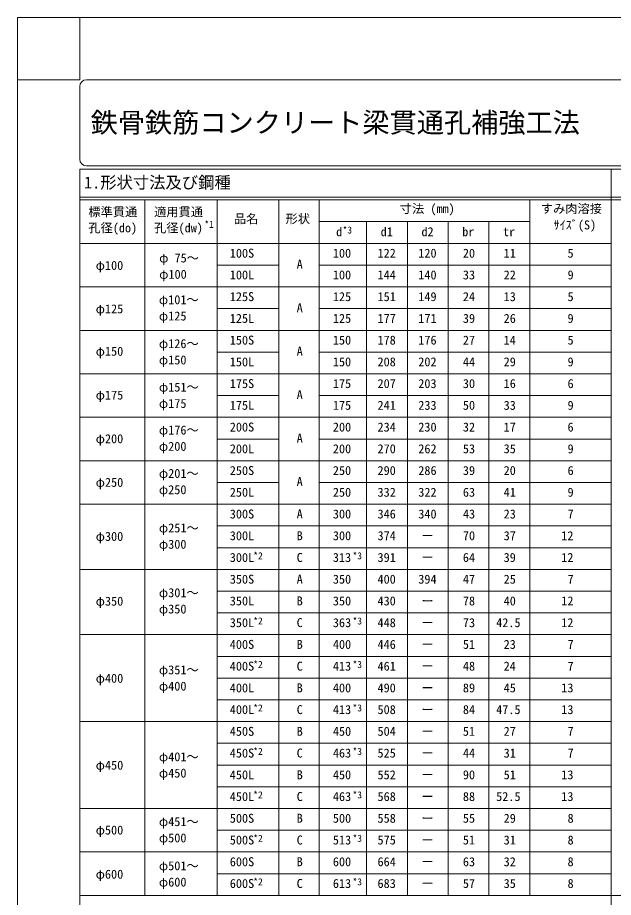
# Model space of a CAD drawing. Units: millimetres, scale not verified. Extents: x -5554 to 1990, y -5428 to 5334.
# Drawn here: x -5554 to -3362, y 2096 to 5334 of the extents above; entities that cross this region are included whole.
import ezdxf
from ezdxf.enums import TextEntityAlignment as Align

# ---------------------------------------------------------------- set-up
doc = ezdxf.new("R2010")
doc.units = ezdxf.units.MM
doc.header["$LTSCALE"] = 5
for name, color, linetype, lineweight in [('0-2_2', 7, 'Continuous', 18), ('0-3_5', 7, 'Continuous', 18), ('0-6_6', 7, 'Continuous', 18), ('0-7_waku', 7, 'Continuous', 18), ('8-3_DEFPOINTS', 7, 'Continuous', 18), ('8-9_0', 7, 'Continuous', 18)]:
    doc.layers.add(name, color=color, linetype=linetype, lineweight=lineweight)
doc.layers.add('8-7_MOJI', color=7, linetype='Continuous')
doc.layers.add('8-8_MOJI___1', color=7, linetype='Continuous')
doc.styles.add('ＭＳ ゴシック', font='')
doc.styles.get('ＭＳ ゴシック').set_extended_font_data('MS Gothic')

msp = doc.modelspace()

# ---------------------------------------------------------------- linework, layer by layer
at = {"layer": '0-3_5'}
msp.add_solid([(1761.342, 2102.852), (-5325.258, 2102.852), (-5325.258, 2102.852)], dxfattribs=at)
at = {"layer": '0-6_6'}
msp.add_line((-5553.858, 5334), (-5553.858, 0), dxfattribs=at)
at = {"layer": '0-7_waku'}
for p, q in [((-5299.858, 5105.4), (1735.942, 5105.4)), ((-5325.258, 4813.3), (-5325.258, 5080)), ((-5325.258, 4776.376), (1761.342, 4776.376)), ((-5325.258, 228.6), (-5325.258, 4776.376)), ((1735.942, 4787.9), (-5299.858, 4787.9)), ((-4592.182, 2102.852), (-4592.182, 4662.852))]:
    msp.add_line(p, q, dxfattribs=at)
for centre, start, end in [((-5299.858, 5080), 90, 180), ((-5299.858, 4813.3), 180, 270)]:
    msp.add_arc(centre, 25.4, start, end, dxfattribs=at)
at = {"layer": '8-3_DEFPOINTS'}
for p, q in [((-5553.858, 5334), (1989.942, 5334)), ((-5553.858, 5334), (-5553.858, 0)), ((-5325.258, 5334), (-5325.258, 5105.4)), ((-5553.858, 5105.4), (-5325.258, 5105.4))]:
    msp.add_line(p, q, dxfattribs=at)
at = {"layer": '8-9_0'}
for p, q in [((-3369.67, 228.6), (-3369.67, 4776.376)), ((1761.342, 4672.852), (-5325.258, 4672.852)), ((1761.342, 4662.852), (-5325.258, 4662.852)), ((-5085.258, 2102.852), (-5085.258, 4662.852)), ((-4819.67, 2102.852), (-4819.67, 4662.852)), ((-4444.67, 2102.852), (-4444.67, 4662.852)), ((-3669.67, 2102.852), (-3669.67, 4662.852)), ((-3669.67, 4582.852), (-4444.67, 4582.852)), ((-4269.67, 2102.852), (-4269.67, 4582.852)), ((-4119.67, 2102.852), (-4119.67, 4582.852)), ((-3969.67, 2102.852), (-3969.67, 4582.852)), ((-3819.67, 2102.852), (-3819.67, 4582.852)), ((-3369.67, 4502.852), (-5325.258, 4502.852)), ((-4592.182, 4422.852), (-4819.67, 4422.852)), ((-3369.67, 4422.852), (-4444.67, 4422.852)), ((-3369.67, 4342.852), (-5325.258, 4342.852)), ((-4592.182, 4262.852), (-4819.67, 4262.852)), ((-3369.67, 4262.852), (-4444.67, 4262.852)), ((-3369.67, 4182.852), (-5325.258, 4182.852)), ((-4592.182, 4102.852), (-4819.67, 4102.852)), ((-4592.182, 4102.852), (-4819.67, 4102.852)), ((-3369.67, 4102.852), (-4444.67, 4102.852)), ((-3369.67, 4022.852), (-5325.258, 4022.852)), ((-4592.182, 3942.852), (-4819.67, 3942.852)), ((-3369.67, 3942.852), (-4444.67, 3942.852)), ((-3369.67, 3862.852), (-5325.258, 3862.852)), ((-4592.182, 3782.852), (-4819.67, 3782.852)), ((-3369.67, 3782.852), (-4444.67, 3782.852)), ((-3369.67, 3702.852), (-5325.258, 3702.852)), ((-4592.182, 3622.852), (-4819.67, 3622.852)), ((-3369.67, 3622.852), (-4444.67, 3622.852)), ((-3369.67, 3542.852), (-5325.258, 3542.852)), ((-3369.67, 3462.852), (-4819.67, 3462.852)), ((-3369.67, 3382.852), (-4819.67, 3382.852)), ((-3369.67, 3302.852), (-5325.258, 3302.852)), ((-3369.67, 3302.852), (-4819.67, 3302.852)), ((-3369.67, 3302.852), (-4819.67, 3302.852)), ((-3369.67, 3222.852), (-4819.67, 3222.852)), ((-3369.67, 3222.852), (-4819.67, 3222.852)), ((-3369.67, 3142.852), (-4819.67, 3142.852)), ((-3369.67, 3142.852), (-4819.67, 3142.852)), ((-3369.67, 3062.852), (-5325.258, 3062.852)), ((-3369.67, 2982.852), (-4819.67, 2982.852)), ((-3369.67, 2902.852), (-4819.67, 2902.852)), ((-3369.67, 2822.852), (-4819.67, 2822.852)), ((-3369.67, 2742.852), (-5325.258, 2742.852)), ((-3369.67, 2662.852), (-4819.67, 2662.852)), ((-3369.67, 2582.852), (-4819.67, 2582.852)), ((-3369.67, 2502.852), (-4819.67, 2502.852)), ((-3369.67, 2422.852), (-5325.258, 2422.852)), ((-3369.67, 2342.852), (-4819.67, 2342.852)), ((-3369.67, 2262.852), (-5325.258, 2262.852)), ((-3369.67, 2182.852), (-4819.67, 2182.852)), ((-3369.67, 2102.852), (-5325.258, 2102.852)), ((1761.342, 2102.852), (-3369.67, 2102.852))]:
    msp.add_line(p, q, dxfattribs=at)

# ---------------------------------------------------------------- texts
at = {"layer": '0-2_2', "style": 'ＭＳ ゴシック'}
msp.add_text('鉄骨鉄筋コンクリート梁貫通孔補強工法', height=73.31, dxfattribs=at).set_placement((-5285.143, 4889.015), align=Align.BOTTOM_LEFT)
at = {"layer": '0-3_5', "style": 'ＭＳ ゴシック'}
for s, height, p in [('適用貫通', 32.99, (-5051.773, 4592.763)), ('寸法 (mm)', 32.99, (-4147.713, 4604.408)), ('すみ肉溶接', 32.99, (-3628.889, 4604.408)), ('品名', 32.99, (-4758.112, 4567.249)), ('形状', 32.99, (-4567.965, 4567.249)), ('孔径(do)', 32.99, (-5293.665, 4533.569)), ('孔径(dw)', 32.99, (-5051.773, 4533.569)), ('*3', 25.66, (-4358.061, 4531.454)), ('ｻｲｽﾞ(S)', 32.99, (-3582.418, 4544.408)), ('d', 32.99, (-4381.975, 4519.454)), ('d1', 32.99, (-4218.05, 4519.454)), ('d2', 32.99, (-4068.05, 4519.454)), ('br', 32.99, (-3918.05, 4519.454)), ('tr', 32.99, (-3768.05, 4519.454))]:
    msp.add_text(s, height=height, dxfattribs=at).set_placement(p, align=Align.BOTTOM_LEFT)
at = {"layer": '8-7_MOJI', "style": 'ＭＳ ゴシック'}
msp.add_text('1.形状寸法及び鋼種', height=43.99, dxfattribs=at).set_placement((-5309.637, 4691.821), align=Align.BOTTOM_LEFT)
at = {"layer": '8-8_MOJI___1', "style": 'ＭＳ ゴシック'}
for s, height, p in [('標準貫通', 32.99, (-5293.665, 4592.763)), ('*1', 25.66, (-4866.609, 4552.376)), ('100S', 32.99, (-4773.171, 4440.493)), ('100', 32.99, (-4393.916, 4440.493)), ('122', 32.99, (-4229.648, 4440.493)), ('120', 32.99, (-4079.648, 4440.493)), ('20', 32.99, (-3915.589, 4440.493)), ('11', 32.99, (-3765.589, 4440.493)), ('5', 32.99, (-3530.458, 4440.493)), ('φ100', 32.99, (-5266.568, 4395.504)), ('φ 75～', 32.99, (-5033.007, 4422.754)), ('A', 32.99, (-4527.057, 4399.664)), ('φ100', 32.99, (-5033.007, 4362.754)), ('100L', 32.99, (-4773.171, 4360.493)), ('100', 32.99, (-4393.916, 4360.493)), ('144', 32.99, (-4229.648, 4360.493)), ('140', 32.99, (-4079.648, 4360.493)), ('33', 32.99, (-3915.589, 4360.493)), ('22', 32.99, (-3765.589, 4360.493)), ('9', 32.99, (-3530.458, 4360.493)), ('φ101～', 32.99, (-5033.94, 4269.199)), ('125S', 32.99, (-4773.171, 4280.493)), ('125', 32.99, (-4393.916, 4280.493)), ('151', 32.99, (-4229.648, 4280.493)), ('149', 32.99, (-4079.648, 4280.493)), ('24', 32.99, (-3915.589, 4280.493)), ('13', 32.99, (-3765.589, 4280.493)), ('5', 32.99, (-3530.458, 4280.493)), ('φ125', 32.99, (-5266.568, 4235.492)), ('A', 32.99, (-4527.057, 4239.664)), ('φ125', 32.99, (-5033.94, 4209.199)), ('125L', 32.99, (-4773.171, 4200.493)), ('125', 32.99, (-4393.916, 4200.493)), ('177', 32.99, (-4229.648, 4200.493)), ('171', 32.99, (-4079.648, 4200.493)), ('39', 32.99, (-3915.589, 4200.493)), ('26', 32.99, (-3765.589, 4200.493)), ('9', 32.99, (-3530.458, 4200.493)), ('φ126～', 32.99, (-5033.94, 4107.519)), ('150S', 32.99, (-4773.171, 4120.493)), ('150', 32.99, (-4393.916, 4120.493)), ('178', 32.99, (-4229.648, 4120.493)), ('176', 32.99, (-4079.648, 4120.493)), ('27', 32.99, (-3915.589, 4120.493)), ('14', 32.99, (-3765.589, 4120.493)), ('5', 32.99, (-3530.458, 4120.493)), ('φ150', 32.99, (-5266.568, 4079.48)), ('A', 32.99, (-4527.057, 4079.664)), ('φ150', 32.99, (-5033.94, 4047.519)), ('150L', 32.99, (-4773.171, 4040.493)), ('150', 32.99, (-4393.916, 4040.493)), ('208', 32.99, (-4229.648, 4040.493)), ('202', 32.99, (-4079.648, 4040.493)), ('44', 32.99, (-3915.589, 4040.493)), ('29', 32.99, (-3765.589, 4040.493)), ('9', 32.99, (-3530.458, 4040.493)), ('φ151～', 32.99, (-5033.94, 3947.48)), ('175S', 32.99, (-4773.171, 3960.493)), ('175', 32.99, (-4393.916, 3960.493)), ('207', 32.99, (-4229.648, 3960.493)), ('203', 32.99, (-4079.648, 3960.493)), ('30', 32.99, (-3915.589, 3960.493)), ('16', 32.99, (-3765.589, 3960.493)), ('6', 32.99, (-3530.458, 3960.493)), ('φ175', 32.99, (-5266.568, 3918.225)), ('A', 32.99, (-4527.057, 3919.664)), ('φ175', 32.99, (-5033.94, 3887.48)), ('175L', 32.99, (-4773.171, 3880.493)), ('175', 32.99, (-4393.916, 3880.493)), ('241', 32.99, (-4229.648, 3880.493)), ('233', 32.99, (-4079.648, 3880.493)), ('50', 32.99, (-3915.589, 3880.493)), ('33', 32.99, (-3765.589, 3880.493)), ('9', 32.99, (-3530.458, 3880.493)), ('φ176～', 32.99, (-5033.94, 3789.479)), ('200S', 32.99, (-4773.171, 3800.493)), ('200', 32.99, (-4393.916, 3800.493)), ('234', 32.99, (-4229.648, 3800.493)), ('230', 32.99, (-4079.648, 3800.493)), ('32', 32.99, (-3915.589, 3800.493)), ('17', 32.99, (-3765.589, 3800.493)), ('6', 32.99, (-3530.458, 3800.493)), ('φ200', 32.99, (-5266.568, 3757.449)), ('A', 32.99, (-4527.057, 3759.664)), ('φ200', 32.99, (-5033.94, 3729.479)), ('200L', 32.99, (-4773.171, 3720.493)), ('200', 32.99, (-4393.916, 3720.493)), ('270', 32.99, (-4229.648, 3720.493)), ('262', 32.99, (-4079.648, 3720.493)), ('53', 32.99, (-3915.589, 3720.493)), ('35', 32.99, (-3765.589, 3720.493)), ('9', 32.99, (-3530.458, 3720.493)), ('φ201～', 32.99, (-5033.94, 3629.884)), ('250S', 32.99, (-4773.171, 3640.493)), ('250', 32.99, (-4393.916, 3640.493)), ('290', 32.99, (-4229.648, 3640.493)), ('286', 32.99, (-4079.648, 3640.493)), ('39', 32.99, (-3915.589, 3640.493)), ('20', 32.99, (-3765.589, 3640.493)), ('6', 32.99, (-3530.458, 3640.493)), ('φ250', 32.99, (-5266.568, 3596.985)), ('A', 32.99, (-4527.057, 3599.664)), ('φ250', 32.99, (-5033.94, 3569.884)), ('250L', 32.99, (-4773.171, 3560.493)), ('250', 32.99, (-4393.916, 3560.493)), ('332', 32.99, (-4229.648, 3560.493)), ('322', 32.99, (-4079.648, 3560.493)), ('63', 32.99, (-3915.589, 3560.493)), ('41', 32.99, (-3765.589, 3560.493)), ('9', 32.99, (-3530.458, 3560.493)), ('300S', 32.99, (-4773.171, 3480.493)), ('A', 32.99, (-4527.057, 3480.493)), ('300', 32.99, (-4393.916, 3480.493)), ('346', 32.99, (-4229.648, 3480.493)), ('340', 32.99, (-4079.648, 3480.493)), ('43', 32.99, (-3915.589, 3480.493)), ('23', 32.99, (-3765.589, 3480.493)), ('7', 32.99, (-3530.458, 3480.493)), ('φ251～', 32.99, (-5033.94, 3429.113)), ('φ300', 32.99, (-5266.568, 3397.963)), ('300L', 32.99, (-4773.171, 3400.493)), ('B', 32.99, (-4527.057, 3400.493)), ('300', 32.99, (-4393.916, 3400.493)), ('374', 32.99, (-4229.648, 3400.493)), ('70', 32.99, (-3915.589, 3400.493)), ('37', 32.99, (-3765.589, 3400.493)), ('12', 32.99, (-3553.664, 3400.493)), ('φ300', 32.99, (-5033.94, 3369.113)), ('ー', 32.99, (-4068.173, 3400.493)), ('*2', 25.66, (-4686.808, 3332.493)), ('*3', 25.66, (-4321.554, 3332.493)), ('300L', 32.99, (-4773.171, 3320.493)), ('C', 32.99, (-4527.057, 3320.493)), ('313', 32.99, (-4393.916, 3320.493)), ('391', 32.99, (-4229.648, 3320.493)), ('ー', 32.99, (-4068.173, 3320.493)), ('64', 32.99, (-3915.589, 3320.493)), ('39', 32.99, (-3765.589, 3320.493)), ('12', 32.99, (-3553.664, 3320.493)), ('350S', 32.99, (-4773.171, 3240.493)), ('A', 32.99, (-4527.057, 3240.493)), ('350', 32.99, (-4393.916, 3240.493)), ('400', 32.99, (-4229.648, 3240.493)), ('394', 32.99, (-4079.648, 3240.493)), ('47', 32.99, (-3915.589, 3240.493)), ('25', 32.99, (-3765.589, 3240.493)), ('7', 32.99, (-3530.458, 3240.493)), ('φ301～', 32.99, (-5033.94, 3190.731)), ('φ350', 32.99, (-5266.568, 3159.568)), ('350L', 32.99, (-4773.171, 3160.493)), ('B', 32.99, (-4527.057, 3160.493)), ('350', 32.99, (-4393.916, 3160.493)), ('430', 32.99, (-4229.648, 3160.493)), ('ー', 32.99, (-4068.173, 3160.493)), ('78', 32.99, (-3915.589, 3160.493)), ('40', 32.99, (-3765.589, 3160.493)), ('12', 32.99, (-3553.664, 3160.493)), ('φ350', 32.99, (-5033.94, 3130.731)), ('350L', 32.99, (-4773.171, 3080.493)), ('*2', 25.66, (-4686.808, 3092.493)), ('C', 32.99, (-4527.057, 3080.493)), ('363', 32.99, (-4393.916, 3080.493)), ('*3', 25.66, (-4321.554, 3092.493)), ('448', 32.99, (-4229.648, 3080.493)), ('ー', 32.99, (-4068.173, 3080.493)), ('73', 32.99, (-3915.589, 3080.493)), ('42.5', 32.99, (-3793.119, 3080.493)), ('12', 32.99, (-3553.664, 3080.493)), ('400S', 32.99, (-4773.171, 3000.493)), ('B', 32.99, (-4527.057, 3000.493)), ('400', 32.99, (-4393.916, 3000.493)), ('446', 32.99, (-4229.648, 3000.493)), ('ー', 32.99, (-4068.173, 3000.493)), ('51', 32.99, (-3915.589, 3000.493)), ('23', 32.99, (-3765.589, 3000.493)), ('7', 32.99, (-3530.458, 3000.493)), ('φ351～', 32.99, (-5033.94, 2906.837)), ('400S', 32.99, (-4773.171, 2920.493)), ('*2', 25.66, (-4686.808, 2932.493)), ('C', 32.99, (-4527.057, 2920.493)), ('413', 32.99, (-4393.916, 2920.493)), ('*3', 25.66, (-4321.554, 2932.493)), ('461', 32.99, (-4229.648, 2920.493)), ('ー', 32.99, (-4068.173, 2920.493)), ('48', 32.99, (-3915.589, 2920.493)), ('24', 32.99, (-3765.589, 2920.493)), ('7', 32.99, (-3530.458, 2920.493)), ('φ400', 32.99, (-5266.568, 2875.821)), ('φ400', 32.99, (-5033.94, 2846.837)), ('400L', 32.99, (-4773.171, 2840.493)), ('B', 32.99, (-4527.057, 2840.493)), ('400', 32.99, (-4393.916, 2840.493)), ('490', 32.99, (-4229.648, 2840.493)), ('89', 32.99, (-3915.589, 2840.493)), ('45', 32.99, (-3765.589, 2840.493)), ('13', 32.99, (-3553.664, 2840.493)), ('ー', 32.99, (-4068.173, 2840.493)), ('400L', 32.99, (-4773.171, 2760.493)), ('*2', 25.66, (-4686.808, 2772.493)), ('C', 32.99, (-4527.057, 2760.493)), ('413', 32.99, (-4393.916, 2760.493)), ('*3', 25.66, (-4321.554, 2772.493)), ('508', 32.99, (-4229.648, 2760.493)), ('ー', 32.99, (-4068.173, 2760.493)), ('84', 32.99, (-3915.589, 2760.493)), ('47.5', 32.99, (-3793.119, 2760.493)), ('13', 32.99, (-3553.664, 2760.493)), ('450S', 32.99, (-4773.171, 2680.493)), ('B', 32.99, (-4527.057, 2680.493)), ('450', 32.99, (-4393.916, 2680.493)), ('504', 32.99, (-4229.648, 2680.493)), ('51', 32.99, (-3915.589, 2680.493)), ('27', 32.99, (-3765.589, 2680.493)), ('7', 32.99, (-3530.458, 2680.493)), ('ー', 32.99, (-4068.173, 2680.493)), ('φ401～', 32.99, (-5033.94, 2586.837)), ('450S', 32.99, (-4773.171, 2600.493)), ('*2', 25.66, (-4686.808, 2612.493)), ('C', 32.99, (-4527.057, 2600.493)), ('463', 32.99, (-4393.916, 2600.493)), ('*3', 25.66, (-4321.554, 2612.493)), ('525', 32.99, (-4229.648, 2600.493)), ('ー', 32.99, (-4068.173, 2600.493)), ('44', 32.99, (-3915.589, 2600.493)), ('31', 32.99, (-3765.589, 2600.493)), ('7', 32.99, (-3530.458, 2600.493)), ('φ450', 32.99, (-5266.568, 2555.821)), ('φ450', 32.99, (-5033.94, 2526.837)), ('450L', 32.99, (-4773.171, 2520.493)), ('B', 32.99, (-4527.057, 2520.493)), ('450', 32.99, (-4393.916, 2520.493)), ('552', 32.99, (-4229.648, 2520.493)), ('90', 32.99, (-3915.589, 2520.493)), ('51', 32.99, (-3765.589, 2520.493)), ('13', 32.99, (-3553.664, 2520.493)), ('ー', 32.99, (-4068.173, 2520.493)), ('450L', 32.99, (-4773.171, 2440.493)), ('*2', 25.66, (-4686.808, 2452.493)), ('C', 32.99, (-4527.057, 2440.493)), ('463', 32.99, (-4393.916, 2440.493)), ('*3', 25.66, (-4321.554, 2452.493)), ('568', 32.99, (-4229.648, 2440.493)), ('ー', 32.99, (-4068.173, 2440.493)), ('88', 32.99, (-3915.589, 2440.493)), ('52.5', 32.99, (-3793.119, 2440.493)), ('13', 32.99, (-3553.664, 2440.493)), ('500S', 32.99, (-4773.171, 2360.493)), ('B', 32.99, (-4527.057, 2360.493)), ('500', 32.99, (-4393.916, 2360.493)), ('558', 32.99, (-4229.648, 2360.493)), ('55', 32.99, (-3915.589, 2360.493)), ('29', 32.99, (-3765.589, 2360.493)), ('8', 32.99, (-3530.458, 2360.493)), ('φ451～', 32.99, (-5033.94, 2348.131)), ('ー', 32.99, (-4068.173, 2360.493)), ('φ500', 32.99, (-5266.568, 2317.115)), ('φ500', 32.99, (-5033.94, 2288.131)), ('500S', 32.99, (-4773.171, 2280.493)), ('*2', 25.66, (-4686.808, 2292.493)), ('C', 32.99, (-4527.057, 2280.493)), ('513', 32.99, (-4393.916, 2280.493)), ('*3', 25.66, (-4321.554, 2292.493)), ('575', 32.99, (-4229.648, 2280.493)), ('ー', 32.99, (-4068.173, 2280.493)), ('51', 32.99, (-3915.589, 2280.493)), ('31', 32.99, (-3765.589, 2280.493)), ('8', 32.99, (-3530.458, 2280.493)), ('600S', 32.99, (-4773.171, 2200.493)), ('B', 32.99, (-4527.057, 2200.493)), ('600', 32.99, (-4393.916, 2200.493)), ('664', 32.99, (-4229.648, 2200.493)), ('63', 32.99, (-3915.589, 2200.493)), ('32', 32.99, (-3765.589, 2200.493)), ('8', 32.99, (-3530.458, 2200.493)), ('φ501～', 32.99, (-5033.94, 2185.66)), ('ー', 32.99, (-4068.173, 2200.493)), ('φ600', 32.99, (-5266.568, 2154.644)), ('φ600', 32.99, (-5033.94, 2125.66)), ('600S', 32.99, (-4773.171, 2120.493)), ('*2', 25.66, (-4686.808, 2132.493)), ('C', 32.99, (-4527.057, 2120.493)), ('613', 32.99, (-4393.916, 2120.493)), ('*3', 25.66, (-4321.554, 2132.493)), ('683', 32.99, (-4229.648, 2120.493)), ('ー', 32.99, (-4068.173, 2120.493)), ('57', 32.99, (-3915.589, 2120.493)), ('35', 32.99, (-3765.589, 2120.493)), ('8', 32.99, (-3530.458, 2120.493))]:
    msp.add_text(s, height=height, dxfattribs=at).set_placement(p, align=Align.BOTTOM_LEFT)

doc.saveas('drawing.dxf')
